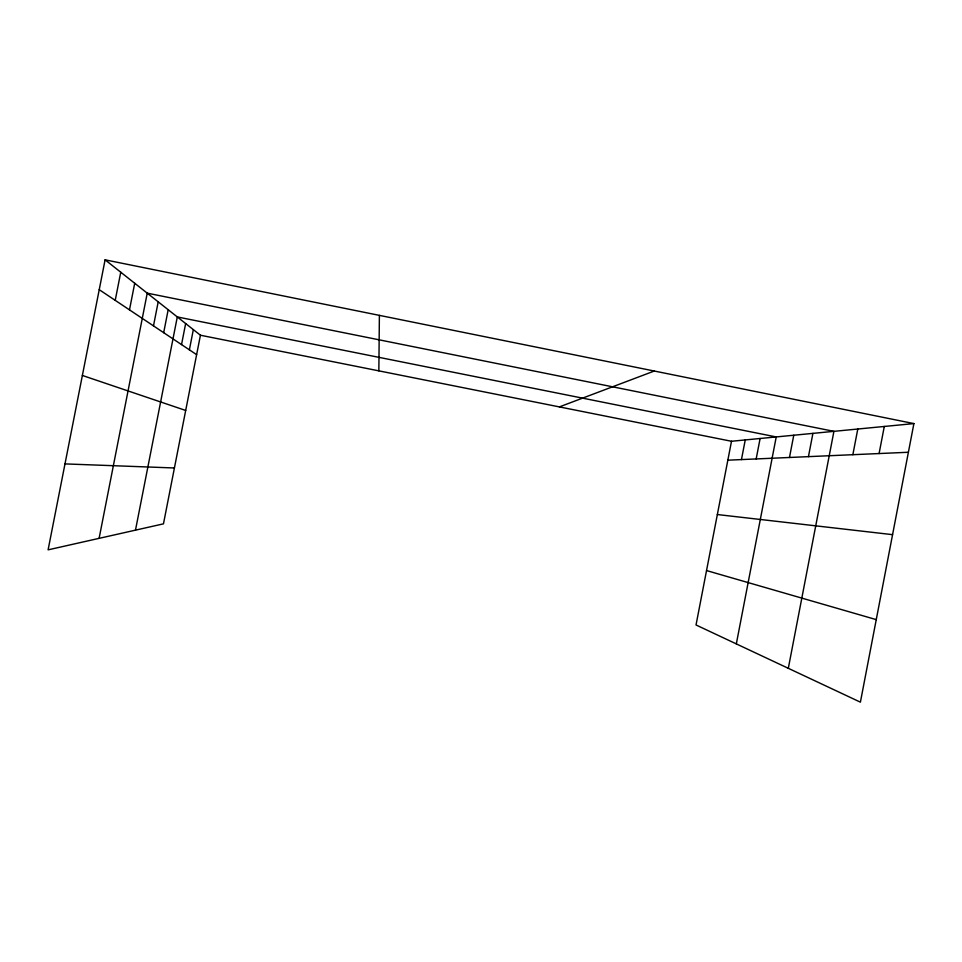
<?xml version="1.0" encoding="UTF-8"?>
<svg xmlns="http://www.w3.org/2000/svg" width="962" height="962" viewBox="0 0 962 962"><rect width="100%" height="100%" fill="white"/><g stroke="black" fill="none" stroke-linecap="round" stroke-linejoin="round"><path stroke-width="1.44" d="M378.848 370.863L379.389 315.38M913.9 423.593L731.493 441.269L696.031 624.975L860.401 702.164L913.9 423.593L105.099 259.836L48.1 549.843L163.468 523.845L200.433 335.233L105.099 259.836M741.449 459.583L745.249 439.935M756.168 458.946L760.112 438.492M736.327 643.891L776.226 436.94L177.297 316.943L135.486 530.146M789.477 457.479L793.77 435.233M808.441 456.649L812.914 433.381M788.311 668.301L833.922 431.349L147.234 293.157L99.11 538.347M852.849 454.701L857.791 429.028M879.088 453.547L884.294 426.467M115.224 300.348L120.755 272.222M129.485 309.86L134.716 283.261M153.487 325.877L158.201 301.84M163.684 332.684L168.182 309.74M181.529 344.576L185.654 323.545M189.382 349.819L193.338 329.629M559.379 406.902L654.28 371.031M727.837 460.185L908.393 452.26M64.983 463.9L174.423 467.977M717.351 514.538L892.568 534.656M200.433 335.233L731.493 441.269M706.541 570.562L876.25 619.624M82.371 375.457L185.69 410.449M99.23 289.682L196.621 354.653"/></g></svg>
